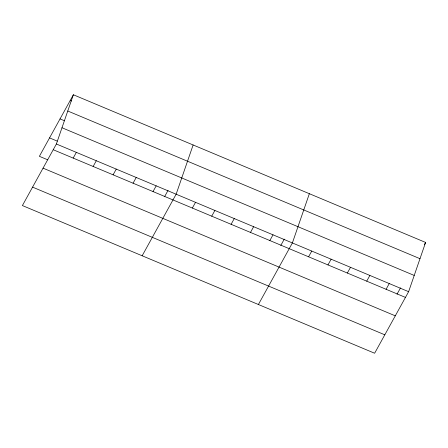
<?xml version="1.0" encoding="UTF-8"?>
<svg xmlns="http://www.w3.org/2000/svg" width="448" height="448" viewBox="0 0 448 448"><rect width="100%" height="100%" fill="white"/><g stroke="black" fill="none" stroke-linecap="round" stroke-linejoin="round"><path stroke-width="0.67" d="M56.381 143.998L73.366 94.758L425.6 242.441L408.621 291.682L374.634 353.242L22.4 205.559L56.381 143.998L408.621 291.682M193.122 144.967L176.142 194.208L142.162 255.774M309.361 193.704L292.382 242.945L258.401 304.506M73.366 94.758L39.379 156.318L47.751 159.824M73.186 158.088L76.345 152.365M93.145 166.46L96.303 160.737M113.103 174.826L116.262 169.103M133.062 183.198L136.226 177.475M153.026 191.565L156.184 185.842M164.545 196.739L168.039 190.406M192.36 208.057L195.518 202.334M211.73 216.182L214.889 210.454M231.101 224.302L234.265 218.579M250.477 232.428L253.635 226.699M269.847 240.548L273.011 234.825M280.784 245.476L284.278 239.142M308.594 256.794L311.758 251.07M327.97 264.919L331.128 259.19M347.34 273.039L350.498 267.316M366.716 281.159L369.874 275.436M386.086 289.285L389.245 283.562M397.018 294.213L400.518 287.879M424.334 244.731L425.6 242.441M70.202 100.481L71.49 101.018M67.76 111.003L419.994 258.692M60.032 118.905L64.54 120.792M61.986 127.747L414.221 275.436M49.554 137.889L57.277 141.131M53.222 149.722L405.462 297.405M43.053 168.146L395.287 315.834M32.57 187.13L384.81 334.818"/></g></svg>
